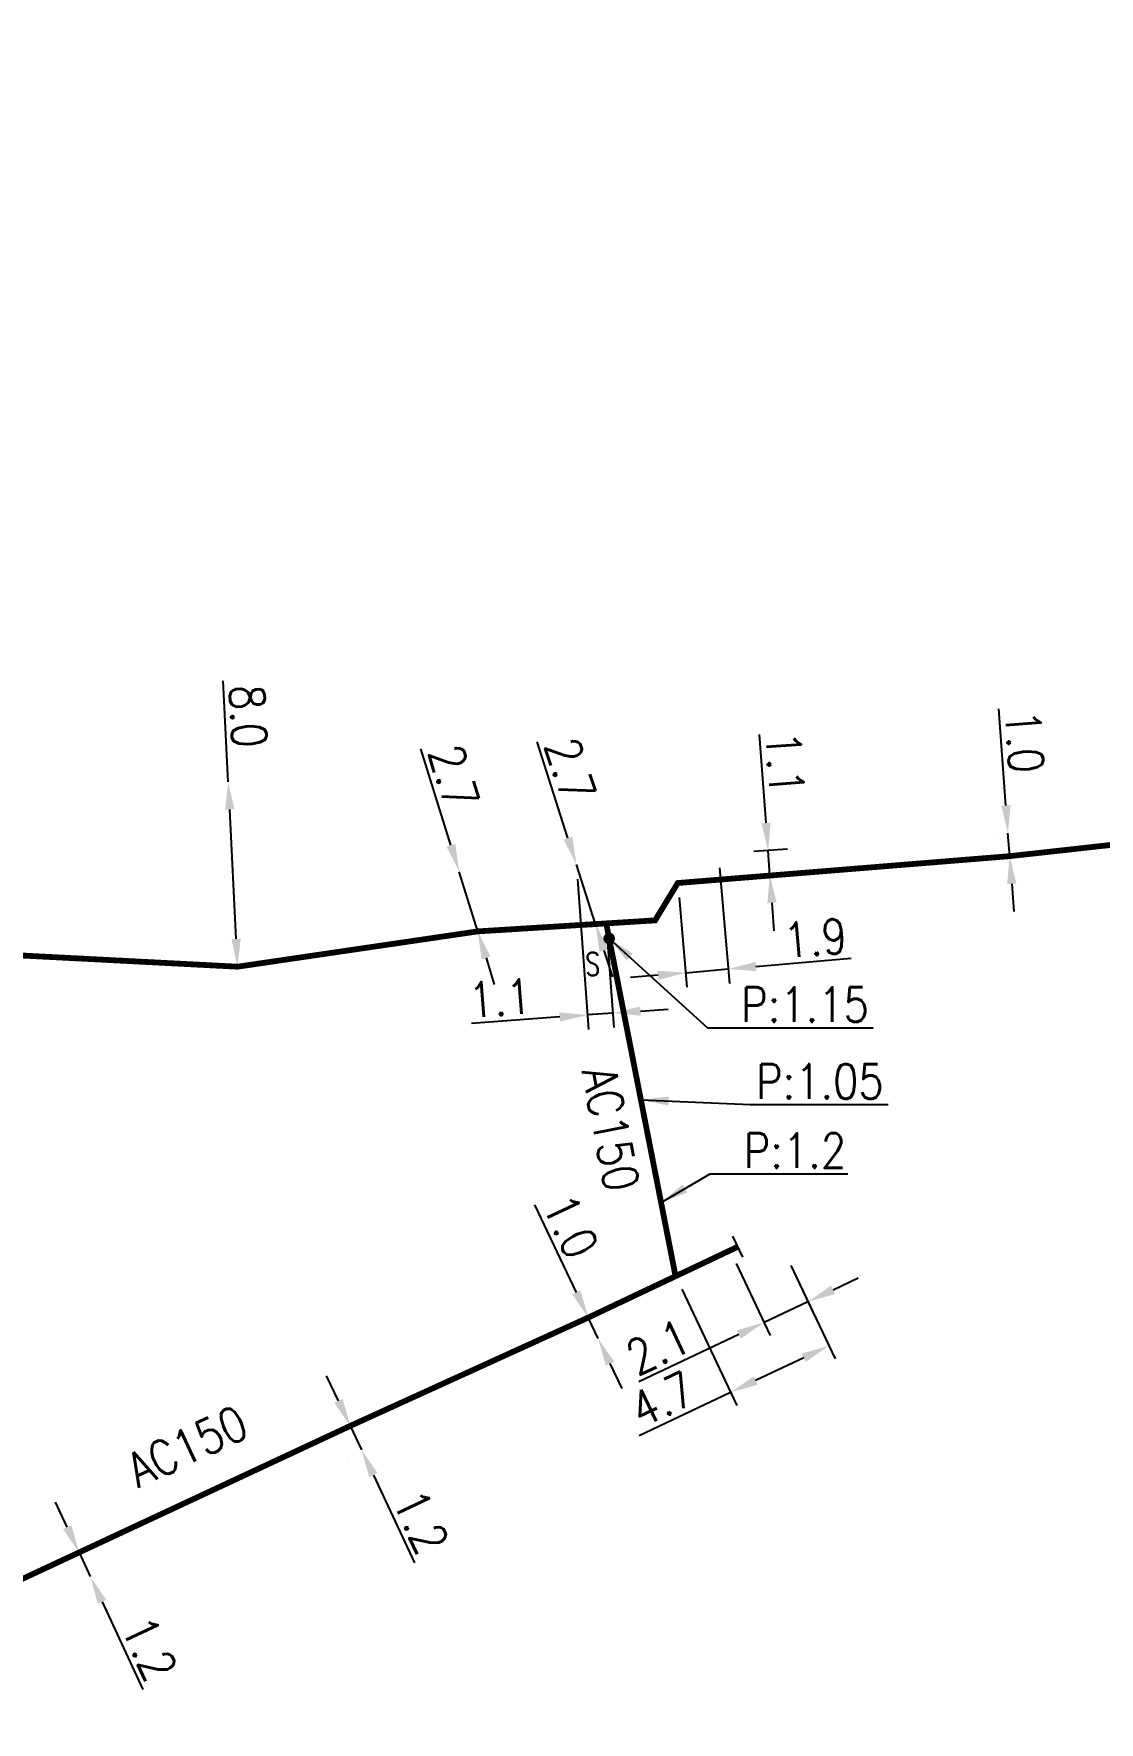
# Model space of a CAD drawing. Header units: millimetres. Extents: x 115991 to 117009, y 129000 to 129990.
# Drawn here: x 116790.4 to 116836.5, y 129344.2 to 129417.2 of the extents above; entities that cross this region are included whole.
import ezdxf
from ezdxf.enums import TextEntityAlignment as Align

# ---------------------------------------------------------------- set-up
doc = ezdxf.new("R2010")
doc.units = ezdxf.units.MM
doc.header["$PDMODE"] = 34
doc.linetypes.add('L_25_AP', pattern=[2000, 1000, 1000])
doc.layers.get('0').update_dxf_attribs({"linetype": 'CONTINUOUS'})
doc.layers.get('DEFPOINTS').update_dxf_attribs({"linetype": 'CONTINUOUS'})
for name, color, linetype in [('L_150', 1, 'CONTINUOUS'), ('L_300', 7, 'CONTINUOUS'), ('L_340', 7, 'CONTINUOUS'), ('L_900', 7, 'CONTINUOUS')]:
    doc.layers.add(name, color=color, linetype=linetype)
doc.styles.add('G_ROMANS', font='ROMANS.SHX', dxfattribs={"width": 0.75})
doc.styles.get("Standard").update_dxf_attribs({"font": 'romans.shx', "width": 0.85})
doc.dimstyles.get("Standard").update_dxf_attribs({"dimtxt": 1.5, "dimasz": 1.2, "dimexe": 0.625, "dimexo": 0.625, "dimgap": 0.25, "dimtad": 1, "dimdec": 1, "dimzin": 0, "dimdsep": 46, "dimtxsty": 'Standard', "dimcen": -0.5, "dimadec": 0, "dimazin": 0, "dimtfac": 1, "dimtdec": 1, "dimtmove": 0, "dimatfit": 3, "dimfxl": 0, "dimtolj": 1, "dimtzin": 0, "dimarcsym": 0})

# ---------------------------------------------------------------- blocks, each defined once
blk = doc.blocks.new('L_340_07')
at = {"color": 0, "linetype": 'Continuous', "const_width": 0.25, "flags": 128}
blk.add_lwpolyline([(0, 0), (1.25, 0)], dxfattribs=at)
at = {"color": 0, "linetype": 'Continuous', "flags": 128}
blk.add_lwpolyline([(1.25, -0.5), (1.25, 0.5)], dxfattribs=at)
at = {"color": 0, "linetype": 'Continuous', "style": 'G_ROMANS', "width": 0.75, "flags": 3}
for tag, p in [('DEF_LEG', (0.723, -3.465)), ('DEF_COUP', (0.723, -5.965)), ('DEF_TYPE', (0.723, -8.465))]:
    blk.add_attdef(tag, text='', height=1.2, dxfattribs=at).set_placement(p, align=Align.MIDDLE)
blk = doc.blocks.new('L_300_11')
at = {"color": 0, "linetype": 'Continuous', "const_width": 0.248, "flags": 128}
blk.add_lwpolyline([(-0.126, 0, 1), (0.126, 0, 1)], format="xyb", close=True, dxfattribs=at)
at = {"linetype": 'Continuous', "style": 'G_ROMANS', "width": 0.75}
blk.add_attdef('S', text='', height=1, dxfattribs=at).set_placement((0, 1.35), align=Align.MIDDLE_CENTER)
at = {"color": 0, "linetype": 'Continuous', "width": 0.75, "flags": 3}
for tag, p in [('DEF_LEG', (0, -5)), ('DEF_COUP', (0, -7.5)), ('DEF_TYPE', (0, -10))]:
    blk.add_attdef(tag, text='', height=1.2, dxfattribs=at).set_placement(p, align=Align.MIDDLE)
blk = doc.blocks.new('*D383')
at = {"layer": 'DEFPOINTS', "color": 0, "linetype": 'Continuous', "transparency": 16777216}
for p in [(116819.98, 129381.751), (116818.236, 129380.476), (116820.423, 129376.76)]:
    blk.add_point(p, dxfattribs=at)
at = {"layer": 'L_150', "color": 0, "linetype": 'Continuous', "lineweight": -2, "transparency": 16777216}
for p, q in [((116820.036, 129381.129), (116820.478, 129376.137)), ((116818.291, 129379.854), (116818.635, 129375.974)), ((116821.618, 129376.866), (116825.73, 129377.23)), ((116817.384, 129376.491), (116816.189, 129376.385)), ((116818.58, 129376.597), (116820.423, 129376.76))]:
    blk.add_line(p, q, dxfattribs=at)
at = {"layer": 'L_150', "color": 0, "linetype": 'Continuous', "transparency": 16777216}
for points in [[(116817.367, 129376.69), (116817.402, 129376.292), (116818.58, 129376.597)], [(116821.6, 129377.065), (116821.635, 129376.666), (116820.423, 129376.76)]]:
    blk.add_solid(points, dxfattribs=at)
at = {"layer": 'L_150', "color": 0, "linetype": 'Continuous', "transparency": 16777216, "insert": (116824.184, 129378.097), "char_height": 1.5, "attachment_point": 5, "rotation": 5.06098}
blk.add_mtext('\\A1;1.9', dxfattribs=at)
blk = doc.blocks.new('*D384')
at = {"layer": 'DEFPOINTS', "color": 0, "linetype": 'Continuous', "transparency": 16777216}
for p in [(116822.143, 129381.877), (116823.611, 129381.984), (116823.689, 129380.917)]:
    blk.add_point(p, dxfattribs=at)
at = {"layer": 'L_150', "color": 0, "linetype": 'Continuous', "lineweight": -2, "transparency": 16777216}
for p, q in [((116822.055, 129383.074), (116821.777, 129386.889)), ((116822.988, 129381.939), (116821.519, 129381.832)), ((116822.221, 129380.81), (116822.143, 129381.877)), ((116823.066, 129380.872), (116821.597, 129380.765)), ((116822.308, 129379.613), (116822.395, 129378.416))]:
    blk.add_line(p, q, dxfattribs=at)
at = {"layer": 'L_150', "color": 0, "linetype": 'Continuous', "transparency": 16777216}
for points in [[(116822.255, 129383.089), (116821.856, 129383.059), (116822.143, 129381.877)], [(116822.508, 129379.628), (116822.109, 129379.599), (116822.221, 129380.81)]]:
    blk.add_solid(points, dxfattribs=at)
at = {"layer": 'L_150', "color": 0, "linetype": 'Continuous', "transparency": 16777216, "insert": (116822.87, 129385.653), "char_height": 1.5, "attachment_point": 5, "rotation": 274.17599}
blk.add_mtext('\\A1;1.1', dxfattribs=at)
blk = doc.blocks.new('*D385')
at = {"layer": 'DEFPOINTS', "color": 0, "linetype": 'Continuous', "transparency": 16777216}
for p in [(116832.514, 129382.634), (116832.514, 129382.634), (116832.587, 129381.637)]:
    blk.add_point(p, dxfattribs=at)
at = {"layer": 'L_150', "color": 0, "linetype": 'Continuous', "lineweight": -2, "transparency": 16777216}
for p, q in [((116832.427, 129383.831), (116832.122, 129388.009)), ((116831.891, 129382.589), (116831.891, 129382.589)), ((116832.587, 129381.637), (116832.514, 129382.634)), ((116831.964, 129381.592), (116831.964, 129381.592)), ((116832.674, 129380.44), (116832.762, 129379.243))]:
    blk.add_line(p, q, dxfattribs=at)
at = {"layer": 'L_150', "color": 0, "linetype": 'Continuous', "transparency": 16777216}
for points in [[(116832.626, 129383.846), (116832.227, 129383.817), (116832.514, 129382.634)], [(116832.874, 129380.455), (116832.475, 129380.426), (116832.587, 129381.637)]]:
    blk.add_solid(points, dxfattribs=at)
at = {"layer": 'L_150', "color": 0, "linetype": 'Continuous', "transparency": 16777216, "insert": (116833.228, 129386.592), "char_height": 1.5, "attachment_point": 5, "rotation": 274.17599}
blk.add_mtext('\\A1;1.0', dxfattribs=at)
blk = doc.blocks.new('*D390')
at = {"layer": 'DEFPOINTS', "color": 0, "linetype": 'Continuous', "transparency": 16777216}
for p in [(116792.35, 129351.539), (116792.837, 129350.496), (116792.837, 129350.496)]:
    blk.add_point(p, dxfattribs=at)
at = {"layer": 'L_150', "color": 0, "linetype": 'Continuous', "lineweight": -2, "transparency": 16777216}
for p, q in [((116791.843, 129352.626), (116791.336, 129353.714)), ((116792.35, 129351.539), (116792.837, 129350.496)), ((116793.344, 129349.409), (116795.115, 129345.612))]:
    blk.add_line(p, q, dxfattribs=at)
at = {"layer": 'L_150', "color": 0, "linetype": 'Continuous', "transparency": 16777216}
for points in [[(116792.024, 129352.711), (116791.662, 129352.542), (116792.35, 129351.539)], [(116793.525, 129349.493), (116793.163, 129349.324), (116792.837, 129350.496)]]:
    blk.add_solid(points, dxfattribs=at)
at = {"layer": 'L_150', "color": 0, "linetype": 'Continuous', "transparency": 16777216, "insert": (116795.389, 129347.39), "char_height": 1.5, "attachment_point": 5, "rotation": 295.00828}
blk.add_mtext('\\A1;1.2', dxfattribs=at)
blk = doc.blocks.new('*D389')
at = {"layer": 'DEFPOINTS', "color": 0, "linetype": 'Continuous', "transparency": 16777216}
for p in [(116820.492, 129364.592), (116822.854, 129364.511), (116823.864, 129362.377)]:
    blk.add_point(p, dxfattribs=at)
at = {"layer": 'L_340', "color": 0, "linetype": 'Continuous', "lineweight": -2, "transparency": 16777216}
for p, q in [((116820.759, 129364.027), (116822.234, 129360.913)), ((116823.121, 129363.946), (116824.132, 129361.812)), ((116824.949, 129362.89), (116826.033, 129363.404)), ((116823.864, 129362.377), (116821.966, 129361.478)), ((116820.882, 129360.965), (116816.553, 129358.915))]:
    blk.add_line(p, q, dxfattribs=at)
at = {"layer": 'L_340', "color": 0, "linetype": 'Continuous', "transparency": 16777216}
for points in [[(116824.863, 129363.071), (116825.034, 129362.71), (116823.864, 129362.377)], [(116820.796, 129361.145), (116820.967, 129360.784), (116821.966, 129361.478)]]:
    blk.add_solid(points, dxfattribs=at)
at = {"layer": 'L_340', "color": 0, "linetype": 'Continuous', "transparency": 16777216, "insert": (116817.394, 129360.419), "char_height": 1.5, "attachment_point": 5, "rotation": 25.33719}
blk.add_mtext('\\A1;2.1', dxfattribs=at)
blk = doc.blocks.new('*D391')
at = {"layer": 'DEFPOINTS', "color": 0, "linetype": 'Continuous', "transparency": 16777216}
for p in [(116813.856, 129381.272), (116815.143, 129378.73), (116814.331, 129374.772)]:
    blk.add_point(p, dxfattribs=at)
at = {"layer": 'L_150', "color": 0, "linetype": 'Continuous', "lineweight": -2, "transparency": 16777216}
for p, q in [((116813.902, 129380.649), (116814.376, 129374.149)), ((116815.189, 129378.106), (116815.472, 129374.229)), ((116816.623, 129374.94), (116817.82, 129375.027)), ((116813.134, 129374.685), (116809.319, 129374.406)), ((116815.426, 129374.852), (116814.331, 129374.772))]:
    blk.add_line(p, q, dxfattribs=at)
at = {"layer": 'L_150', "color": 0, "linetype": 'Continuous', "transparency": 16777216}
for points in [[(116816.609, 129375.139), (116816.638, 129374.74), (116815.426, 129374.852)], [(116813.12, 129374.884), (116813.149, 129374.485), (116814.331, 129374.772)]]:
    blk.add_solid(points, dxfattribs=at)
at = {"layer": 'L_150', "color": 0, "linetype": 'Continuous', "transparency": 16777216, "insert": (116810.555, 129375.499), "char_height": 1.5, "attachment_point": 5, "rotation": 4.17599}
blk.add_mtext('\\A1;1.1', dxfattribs=at)
blk = doc.blocks.new('*D392')
at = {"layer": 'DEFPOINTS', "color": 0, "linetype": 'Continuous', "transparency": 16777216}
for p in [(116822.854, 129364.511), (116818.142, 129363.48), (116824.767, 129360.469)]:
    blk.add_point(p, dxfattribs=at)
at = {"layer": 'L_150', "color": 0, "linetype": 'Continuous', "lineweight": -2, "transparency": 16777216}
for p, q in [((116823.121, 129363.946), (116825.035, 129359.905)), ((116818.409, 129362.915), (116820.787, 129357.893)), ((116823.683, 129359.956), (116821.604, 129358.972)), ((116820.52, 129358.458), (116816.569, 129356.587))]:
    blk.add_line(p, q, dxfattribs=at)
at = {"layer": 'L_150', "color": 0, "linetype": 'Continuous', "transparency": 16777216}
for points in [[(116823.597, 129360.137), (116823.768, 129359.775), (116824.767, 129360.469)], [(116821.519, 129359.152), (116821.69, 129358.791), (116820.52, 129358.458)]]:
    blk.add_solid(points, dxfattribs=at)
at = {"layer": 'L_150', "color": 0, "linetype": 'Continuous', "transparency": 16777216, "insert": (116817.574, 129358.17), "char_height": 1.5, "attachment_point": 5, "rotation": 25.33719}
blk.add_mtext('\\A1;4.7', dxfattribs=at)
blk = doc.blocks.new('*D393')
at = {"layer": 'DEFPOINTS', "color": 0, "linetype": 'Continuous', "transparency": 16777216}
for p in [(116814.366, 129361.693), (116814.794, 129360.789), (116814.794, 129360.789)]:
    blk.add_point(p, dxfattribs=at)
at = {"layer": 'L_150', "color": 0, "linetype": 'Continuous', "lineweight": -2, "transparency": 16777216}
for p, q in [((116813.853, 129362.778), (116812.061, 129366.564)), ((116814.794, 129360.789), (116814.366, 129361.693)), ((116815.307, 129359.704), (116815.82, 129358.62))]:
    blk.add_line(p, q, dxfattribs=at)
at = {"layer": 'L_150', "color": 0, "linetype": 'Continuous', "transparency": 16777216}
for points in [[(116814.034, 129362.863), (116813.672, 129362.692), (116814.366, 129361.693)], [(116815.488, 129359.79), (116815.126, 129359.619), (116814.794, 129360.789)]]:
    blk.add_solid(points, dxfattribs=at)
at = {"layer": 'L_150', "color": 0, "linetype": 'Continuous', "transparency": 16777216, "insert": (116813.604, 129365.641), "char_height": 1.5, "attachment_point": 5, "rotation": 295.32543}
blk.add_mtext('\\A1;1.0', dxfattribs=at)
blk = doc.blocks.new('*D394')
at = {"layer": 'DEFPOINTS', "color": 0, "linetype": 'Continuous', "transparency": 16777216}
for p in [(116804.077, 129357.01), (116804.567, 129355.969), (116804.567, 129355.969)]:
    blk.add_point(p, dxfattribs=at)
at = {"layer": 'L_150', "color": 0, "linetype": 'Continuous', "lineweight": -2, "transparency": 16777216}
for p, q in [((116803.567, 129358.096), (116803.056, 129359.181)), ((116804.077, 129357.01), (116804.567, 129355.969)), ((116803.512, 129356.744), (116803.512, 129356.744)), ((116804.001, 129355.703), (116804.001, 129355.703)), ((116805.078, 129354.883), (116806.861, 129351.093))]:
    blk.add_line(p, q, dxfattribs=at)
at = {"layer": 'L_150', "color": 0, "linetype": 'Continuous', "transparency": 16777216}
for points in [[(116803.748, 129358.181), (116803.386, 129358.01), (116804.077, 129357.01)], [(116805.259, 129354.968), (116804.897, 129354.798), (116804.567, 129355.969)]]:
    blk.add_solid(points, dxfattribs=at)
at = {"layer": 'L_150', "color": 0, "linetype": 'Continuous', "transparency": 16777216, "insert": (116807.13, 129352.871), "char_height": 1.5, "attachment_point": 5, "rotation": 295.19432}
blk.add_mtext('\\A1;1.2', dxfattribs=at)
blk = doc.blocks.new('*D553')
at = {"layer": 'DEFPOINTS', "color": 0, "linetype": 'Continuous', "transparency": 16777216}
for p in [(116813.856, 129381.272), (116813.856, 129381.272), (116814.681, 129378.701)]:
    blk.add_point(p, dxfattribs=at)
at = {"layer": 'L_150', "color": 0, "linetype": 'Continuous', "lineweight": -2, "transparency": 16777216}
for p, q in [((116813.49, 129382.415), (116812.156, 129386.578)), ((116814.681, 129378.701), (116813.856, 129381.272)), ((116815.047, 129377.558), (116815.413, 129376.416))]:
    blk.add_line(p, q, dxfattribs=at)
at = {"layer": 'L_150', "color": 0, "linetype": 'Continuous', "transparency": 16777216}
for points in [[(116813.68, 129382.476), (116813.3, 129382.354), (116813.856, 129381.272)], [(116815.237, 129377.619), (116814.856, 129377.497), (116814.681, 129378.701)]]:
    blk.add_solid(points, dxfattribs=at)
at = {"layer": 'L_150', "color": 0, "linetype": 'Continuous', "transparency": 16777216, "insert": (116813.592, 129385.373), "char_height": 1.5, "attachment_point": 5, "rotation": 287.7734}
blk.add_mtext('\\A1;2.7', dxfattribs=at)
blk = doc.blocks.new('*D631')
at = {"layer": 'DEFPOINTS', "color": 0, "linetype": 'Continuous', "transparency": 16777216}
for p in [(116798.804, 129384.849), (116798.804, 129384.849), (116799.201, 129376.859)]:
    blk.add_point(p, dxfattribs=at)
at = {"layer": 'L_150', "color": 0, "linetype": 'Continuous', "lineweight": -2, "transparency": 16777216}
for p, q in [((116798.804, 129384.849), (116798.588, 129389.215)), ((116799.141, 129378.058), (116798.864, 129383.651))]:
    blk.add_line(p, q, dxfattribs=at)
at = {"layer": 'L_150', "color": 0, "linetype": 'Continuous', "transparency": 16777216}
for points in [[(116799.064, 129383.661), (116798.664, 129383.641), (116798.804, 129384.849)], [(116799.341, 129378.068), (116798.942, 129378.048), (116799.201, 129376.859)]]:
    blk.add_solid(points, dxfattribs=at)
at = {"layer": 'L_150', "color": 0, "linetype": 'Continuous', "transparency": 16777216, "insert": (116799.665, 129387.681), "char_height": 1.5, "attachment_point": 5, "rotation": 272.84125}
blk.add_mtext('\\A1;8.0', dxfattribs=at)
blk = doc.blocks.new('*D632')
at = {"layer": 'DEFPOINTS', "color": 0, "linetype": 'Continuous', "transparency": 16777216}
for p in [(116808.787, 129380.963), (116808.787, 129380.963), (116809.59, 129378.385)]:
    blk.add_point(p, dxfattribs=at)
at = {"layer": 'L_150', "color": 0, "linetype": 'Continuous', "lineweight": -2, "transparency": 16777216}
for p, q in [((116808.43, 129382.109), (116807.13, 129386.282)), ((116809.59, 129378.385), (116808.787, 129380.963)), ((116809.947, 129377.239), (116810.304, 129376.094))]:
    blk.add_line(p, q, dxfattribs=at)
at = {"layer": 'L_150', "color": 0, "linetype": 'Continuous', "transparency": 16777216}
for points in [[(116808.621, 129382.168), (116808.239, 129382.049), (116808.787, 129380.963)], [(116810.138, 129377.299), (116809.756, 129377.18), (116809.59, 129378.385)]]:
    blk.add_solid(points, dxfattribs=at)
at = {"layer": 'L_150', "color": 0, "linetype": 'Continuous', "transparency": 16777216, "insert": (116808.556, 129385.066), "char_height": 1.5, "attachment_point": 5, "rotation": 287.30662}
blk.add_mtext('\\A1;2.7', dxfattribs=at)

msp = doc.modelspace()

# ---------------------------------------------------------------- linework, layer by layer
at = {"layer": 'L_150', "linetype": 'L_25_AP', "flags": 128}
for points in [[(116296.175, 129417.059, 0.25, 0.25, 0), (116298.213, 129410.54, 0.25, 0.25, 0), (116298.213, 129410.54, 0.25, 0.25, 0), (116303.066, 129408.014, 0.25, 0.25, 0), (116303.066, 129408.014, 0.25, 0.25, 0), (116313.812, 129402.42, 0.25, 0.25, 0), (116322.642, 129397.915, 0.25, 0.25, 0), (116334.996, 129391.517, 0.25, 0.25, 0), (116341.91, 129387.819, 0.25, 0.25, 0), (116354.039, 129382.392, 0.25, 0.25, 0), (116364.037, 129378.198, 0.25, 0.25, 0), (116373.824, 129375.229, 0.25, 0.25, 0), (116396.113, 129368.732, 0.25, 0.25, 0), (116401.807, 129367.338, 0.25, 0.25, 0), (116407.782, 129366.21, 0.25, 0.25, 0), (116413.996, 129365.603, 0.25, 0.25, 0), (116426.124, 129363.048, 0.25, 0.25, 0), (116432.053, 129362.661, 0.25, 0.25, 0), (116451.585, 129360.748, 0.25, 0.25, 0), (116456.952, 129360.231, 0.25, 0.25, 0), (116487.875, 129360.729, 0.25, 0.25, 0), (116506.53, 129362.321, 0.25, 0.25, 0), (116526.254, 129363.026, 0.25, 0.25, 0), (116533.03, 129363.512, 0.25, 0.25, 0), (116539.033, 129364.055, 0.25, 0.25, 0), (116545.101, 129364.444, 0.25, 0.25, 0), (116551.897, 129364.723, 0.25, 0.25, 0), (116558.721, 129365.028, 0.25, 0.25, 0), (116573.164, 129365.704, 0.25, 0.25, 0), (116582.202, 129366.103, 0.25, 0.25, 0), (116591.408, 129366.722, 0.25, 0.25, 0), (116603.395, 129367.637, 0.25, 0.25, 0), (116622.081, 129368.939, 0.25, 0.25, 0), (116629.658, 129368.953, 0.25, 0.25, 0), (116638.236, 129369.428, 0.25, 0.25, 0), (116650.966, 129370.422, 0.25, 0.25, 0), (116659.939, 129370.983, 0.25, 0.25, 0), (116671.576, 129371.574, 0.25, 0.25, 0), (116690.991, 129373.07, 0.25, 0.25, 0), (116700.792, 129373.573, 0.25, 0.25, 0), (116744.262, 129376.07, 0.25, 0.25, 0), (116754.168, 129378.031, 0.25, 0.25, 0), (116758.062, 129378.25, 0.25, 0.25, 0), (116759.699, 129375.86, 0.25, 0.25, 0), (116779.84, 129377.377, 0.25, 0.25, 0), (116786.6, 129377.513, 0.25, 0.25, 0), (116799.201, 129376.859, 0.25, 0.25, 0), (116809.59, 129378.385, 0.25, 0.25, 0), (116809.59, 129378.385, 0.25, 0.25, 0), (116809.59, 129378.385, 0.25, 0.25, 0), (116809.59, 129378.385, 0.25, 0.25, 0), (116814.681, 129378.701, 0.25, 0.25, 0), (116815.143, 129378.73, 0, 0, 0)], [(116884.841, 129385.927, 0.25, 0.25, 0), (116883.2, 129386.096, 0.25, 0.25, 0), (116877.493, 129386.684, 0.25, 0.25, 0), (116872.859, 129387.045, 0.25, 0.25, 0), (116871.805, 129387.127, 0.25, 0.25, 0), (116871.805, 129387.127, 0.25, 0.25, 0), (116871.046, 129387.153, 0.25, 0.25, 0), (116859.213, 129385.295, 0.25, 0.25, 0), (116846.089, 129383.234, 0.25, 0.25, 0), (116839.483, 129382.4, 0.25, 0.25, 0), (116832.587, 129381.637, 0.25, 0.25, 0), (116823.689, 129380.917, 0.25, 0.25, 0), (116818.236, 129380.476, 0.25, 0.25, 0), (116817.256, 129378.861, 0.25, 0.25, 0), (116815.143, 129378.73, 0, 0, 0)]]:
    msp.add_lwpolyline(points, format="xyseb", dxfattribs=at)
at = {"layer": 'L_150', "linetype": 'L_25_AP', "const_width": 0.25, "flags": 128}
for points in [[(116815.143, 129378.73), (116815.143, 129378.73), (116818.142, 129363.48)], [(116820.492, 129364.592), (116818.142, 129363.48), (116814.366, 129361.693), (116814.366, 129361.693), (116804.077, 129357.01), (116792.35, 129351.539), (116782.074, 129346.745), (116773.768, 129342.632), (116765.607, 129338.929), (116752.362, 129332.596), (116738.557, 129326.031), (116737.304, 129325.46), (116707.395, 129311.824), (116705.328, 129311.227), (116693.722, 129307.907), (116682.426, 129304.833), (116682.426, 129304.833), (116675.897, 129303.022), (116663.529, 129299.377), (116649.871, 129295.847), (116643.61, 129294.31), (116623.29, 129288.039), (116603.964, 129282.678), (116601.027, 129281.855), (116599.079, 129289.045), (116567.479, 129280.075), (116560.894, 129277.9), (116556.191, 129274.223), (116553.856, 129270.822), (116551.566, 129264.976), (116550.923, 129258.991), (116551.088, 129253.567), (116551.088, 129253.567), (116548.738, 129249.464), (116544.828, 129248.151), (116534.829, 129248.225), (116495.282, 129248.519), (116459.893, 129248.564), (116457.324, 129248.276), (116455.26, 129247.622), (116453.434, 129246.67), (116451.715, 129245.354), (116450.351, 129243.878), (116449.115, 129241.946), (116448.2, 129239.597), (116447.816, 129237.48), (116447.732, 129236.03), (116448.424, 129236.065), (116454.952, 129236.398), (116455.771, 129223.46), (116456.739, 129187.058)]]:
    msp.add_lwpolyline(points, dxfattribs=at)

# ---------------------------------------------------------------- block references
at = {"layer": 'L_300'}
ref = msp.add_blockref('L_300_11', (116815.271, 129378.082), dxfattribs=dict(at, rotation=227.1486956101632))
ref.add_attrib('S', 'S', dxfattribs={"layer": '0', "linetype": 'Continuous', "height": 1, "style": 'G_ROMANS', "width": 0.75}).set_placement((116814.563, 129376.974), align=Align.MIDDLE_CENTER)
at = {"layer": 'L_340', "xscale": 0.3, "rotation": 25.32542739874772}
msp.add_blockref('L_340_07', (116820.492, 129364.592), dxfattribs=at)

# ---------------------------------------------------------------- texts
at = {"layer": 'L_150', "linetype": 'Continuous', "width": 0.85}
for rotation, p in [(281.12377, (116814.076, 129372.349)), (25.0112, (116794.898, 129354.309))]:
    msp.add_text('AC150', height=1.5, rotation=rotation, dxfattribs=at).set_placement(p)
at = {"layer": 'L_150', "linetype": 'Continuous', "char_height": 1.5, "attachment_point": 7}
for s, insert in [('\\A1;P:1.15', (116820.979, 129374.471)), ('\\A1;P:1.05', (116821.622, 129371.153)), ('\\A1;P:1.2', (116821.091, 129368.162))]:
    msp.add_mtext(s, dxfattribs=dict(at, insert=insert))

# ---------------------------------------------------------------- dimensions: what is measured, and where the dimension line sits
at = {"layer": 'L_150', "linetype": 'Continuous'}
for base, p1, p2, angle, picture, middle in [((116798.804, 129384.849), (116799.201, 129376.859), (116798.804, 129384.849), 272.84125, '*D631', (116798.666, 129387.632)), ((116832.514, 129382.634), (116832.587, 129381.637), (116832.514, 129382.634), 274.17599, '*D385', (116832.231, 129386.519)), ((116808.787, 129380.963), (116809.59, 129378.385), (116808.787, 129380.963), 287.30662, '*D632', (116807.601, 129384.768)), ((116813.856, 129381.272), (116814.681, 129378.701), (116813.856, 129381.272), 287.7734, '*D553', (116812.64, 129385.068)), ((116822.143, 129381.877), (116823.689, 129380.917), (116823.611, 129381.984), 274.17599, '*D384', (116821.872, 129385.58)), ((116820.4225, 129376.7598), (116818.2362, 129380.4761), (116819.9805, 129381.7514), 185.06098, '*D383', (116824.2717, 129377.1007)), ((116814.331, 129374.772), (116815.143, 129378.73), (116813.856, 129381.272), 4.17599, '*D391', (116810.628, 129374.502)), ((116814.794, 129360.789), (116814.366, 129361.693), (116814.794, 129360.789), 115.32543, '*D393', (116812.7, 129365.213)), ((116824.767, 129360.469), (116818.142, 129363.48), (116822.854, 129364.511), 205.33719, '*D392', (116818.002, 129357.266)), ((116804.567, 129355.969), (116804.077, 129357.01), (116804.567, 129355.969), 115.19432, '*D394', (116806.225, 129352.445)), ((116792.8365861, 129350.496371), (116792.3504246, 129351.5385547), (116792.8365861, 129350.496371), 115.0082772, '*D390', (116794.4830432, 129346.9668637))]:
    dim = msp.add_linear_dim(base=base, p1=p1, p2=p2, angle=angle, dimstyle='Standard', dxfattribs=at)
    dim.commit()
    dim.dimension.update_dxf_attribs({"geometry": picture, "text_midpoint": middle, "dimtype": 160})
at = {"layer": 'L_340', "linetype": 'Continuous'}
dim = msp.add_linear_dim(base=(116823.864, 129362.377), p1=(116820.492, 129364.592), p2=(116822.854, 129364.511), angle=205.33719, dimstyle='Standard', dxfattribs=at)
dim.commit()
dim.dimension.update_dxf_attribs({"geometry": '*D389', "text_midpoint": (116817.822, 129359.516), "dimtype": 160})

# ---------------------------------------------------------------- leaders
at = {"layer": 'L_150', "linetype": 'Continuous', "annotation_type": 0, "has_hookline": 1, "hookline_direction": 0}
for points, text_width in [([(116815.271, 129378.082), (116819.529, 129374.221), (116820.729, 129374.221)], 5.707), ([(116816.643, 129371.105), (116821.372, 129370.903)], 5.707), ([(116817.516, 129366.662), (116819.641, 129367.912), (116820.841, 129367.912)], 4.493)]:
    msp.add_leader(points, dimstyle='Standard', dxfattribs=dict(at, text_width=text_width))
at = {"layer": 'L_900', "color": 7, "linetype": 'Continuous'}
msp.add_leader([(116962.422, 129354.575), (116829.158, 129314.067)], dimstyle='Standard', dxfattribs=at)

doc.saveas('drawing.dxf')
